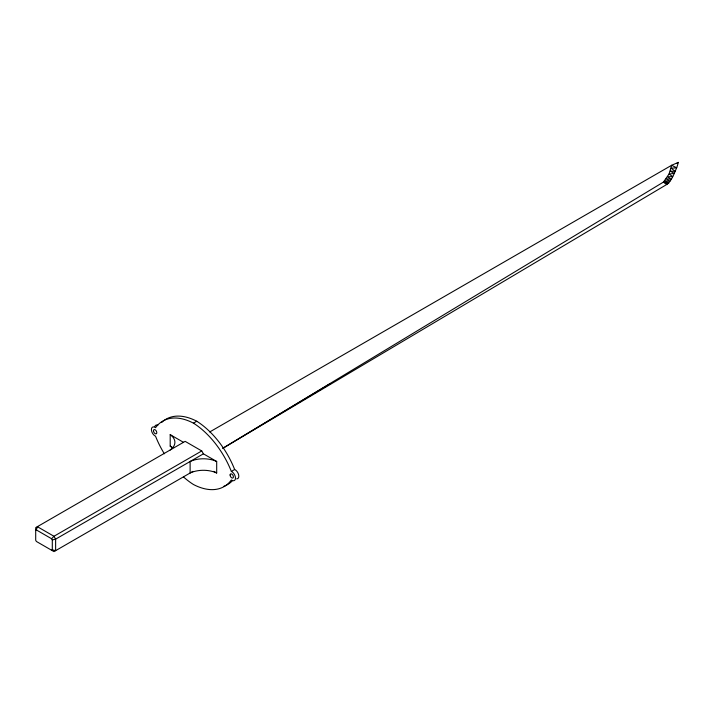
<?xml version="1.0" encoding="UTF-8"?>
<svg xmlns="http://www.w3.org/2000/svg" width="714" height="714" viewBox="0 0 714 714"><rect width="100%" height="100%" fill="white"/><g stroke="black" fill="none" stroke-linecap="round" stroke-linejoin="round"><path stroke-width="1.07" d="M35.7 530.35L36.387 529.958L37.36 526.682L53.969 536.268L55.63 539.141L55.63 550.646L52.3 549.851L51.613 550.253M666.617 183.016L668.732 182.998L664.573 180.803L669.902 181.276L666.135 178.812L671.187 179.232L667.528 176.777L672.695 176.635L669.08 173.984L674.319 173.448L670.294 171.128L675.274 171.36L671.151 168.218L676.676 167.79L671.66 165.264L669.08 173.984L663.431 182.088L222.875 448.258L666.751 184.48C671.954 180.508 674.096 173.6 676.676 167.79A153.492 88.616 0 0 0 678.3 162.39L671.66 165.264L209.729 431.961M52.3 549.851L52.3 539.936L51.613 538.749L53.969 536.268L201.75 450.945L203.41 453.827L216.69 461.494L216.69 472.998A21.134 12.2 0 0 0 190.12 472.998L190.12 461.494A21.134 12.2 0 0 1 216.69 461.494M676.64 163.586L678.3 162.39M222.875 448.267L329.913 383.829M164.336 453.774A65.75 37.958 60 0 1 155.554 436.227A5.275 3.043 60 0 1 151.404 429.551A5.275 3.043 60 0 1 155.554 427.668A65.75 37.958 60 0 1 193.44 423.143L196.769 421.233A65.75 37.958 60 0 1 234.656 469.509A5.275 3.043 60 0 1 238.663 474.899A5.275 3.043 60 0 1 236.691 478.844M203.41 453.827L55.63 539.141L52.3 539.936M192.967 471.356L53.969 551.61L36.387 541.462L35.7 540.266L35.7 527.637L185.14 441.359L201.75 450.945M193.44 423.143A65.75 37.958 60 0 1 231.336 471.418L234.656 469.509M666.751 184.48L663.431 182.088L668.732 182.998M663.431 182.088L667.706 183.855M171.592 447.276A21.134 12.2 0 0 0 170.2 446.152L170.2 434.647L183.48 442.323M170.2 446.152L172.092 447.25M213.843 471.356L216.69 472.998M36.387 529.958L51.613 538.749M170.2 434.647A21.134 12.2 0 0 1 170.2 449.99M231.336 471.418A5.275 3.043 60 0 1 235.486 478.094A5.275 3.043 60 0 1 231.336 479.978A65.75 37.958 60 0 1 193.44 484.503A65.75 37.958 60 0 1 183.525 476.979M232.371 480.799A65.75 37.958 60 0 1 223.75 486.35M154.867 426.526A5.275 3.043 60 0 1 157.83 425.187M161.783 422.402A65.75 37.958 60 0 1 163.078 421.251M163.756 420.716A65.75 37.958 60 0 1 196.769 421.233M153.474 430.747A2.347 1.357 60 0 0 155.964 433.844A2.347 1.357 60 0 0 155.964 430.524A2.347 1.357 60 0 0 153.474 430.747M230.095 474.989A2.347 1.357 60 0 0 232.585 478.085A2.347 1.357 60 0 0 232.585 474.765A2.347 1.357 60 0 0 230.095 474.989"/></g></svg>
